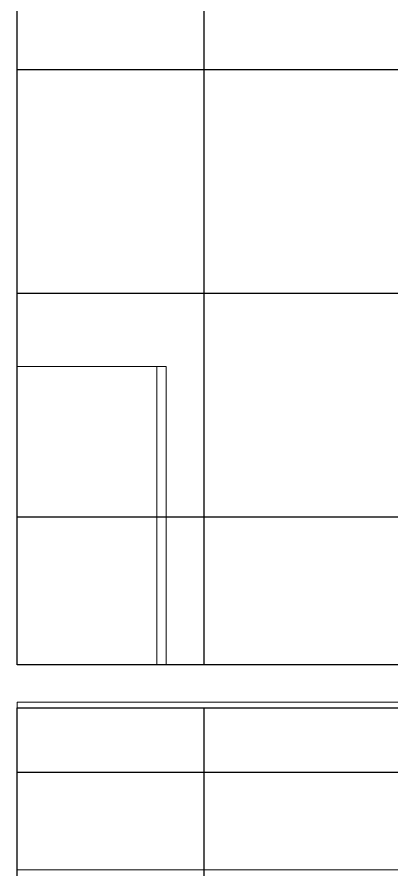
# Model space of a CAD drawing. Header units: inches. Extents: x -246178 to 57169, y -29325 to 19878.
# Drawn here: x 46298 to 47304, y 5053 to 7340 of the extents above; entities that cross this region are included whole.
import ezdxf

# ---------------------------------------------------------------- set-up
doc = ezdxf.new("R2010")
doc.units = ezdxf.units.IN
doc.header["$LTSCALE"] = 25
doc.header["$MEASUREMENT"] = 0
doc.linetypes.add('DASHDOT', pattern=[25.4, 12.7, -6.35, 0, -6.35])
doc.layers.add('00-Ground Floor$0$False Ceiling', color=251, linetype='Continuous')
for name, color, linetype, lineweight in [('00-Ground Floor$0$LOADING', 253, 'Continuous', 5), ('00-Ground Floor$0$Walls', 251, 'Continuous', 5), ('00-Ground Floor$0$Wooden Joinery', 251, 'Continuous', 5), ('E-LITE-CLNG-CNDT', 6, 'DASHDOT', 35)]:
    doc.layers.add(name, color=color, linetype=linetype, lineweight=lineweight)

# ---------------------------------------------------------------- blocks, each defined once
blk = doc.blocks.new('00-Ground Floor$0$GF21027-P')
at = {"layer": '00-Ground Floor$0$LOADING'}
for p, q in [((0.4, 0.4), (-0.4, 0.4)), ((-0.4, 0.4), (-0.4, 0)), ((0.4, 0), (0.4, 0.4)), ((-0.4, 0.025), (0.4, 0.025)), ((-0.4, 0), (0.4, 0))]:
    blk.add_line(p, q, dxfattribs=at)
blk = doc.blocks.new('00-Ground Floor$0$A$Ce9e1c4c3')
at = {"layer": '00-Ground Floor$0$False Ceiling', "color": 254}
for p, q in [((-53702.1, 5602.6, 0), (-53702.1, 8572.6, 0)), ((-51182.1, 5602.6, 0), (-53702.1, 5602.6, 0)), ((-53702.1, 5487.6, 0), (-51182.1, 5487.6, 0)), ((-53702.1, 2517.6, 0), (-53702.1, 5487.6, 0))]:
    blk.add_line(p, q, dxfattribs=at)
at = {"layer": '00-Ground Floor$0$False Ceiling', "color": 254, "linetype": 'Continuous'}
for p, q in [((-53200, 5602.6), (-53200, 8572.6)), ((-53702.1, 7200), (-51182.1, 7200)), ((-53702.1, 6600), (-51182.1, 6600)), ((-53702.1, 6000), (-51182.1, 6000)), ((-53200, 2517.6), (-53200, 5487.6)), ((-53702.1, 5315), (-51182.1, 5315))]:
    blk.add_line(p, q, dxfattribs=at)
blk = doc.blocks.new('00-Ground Floor')
at = {"layer": '00-Ground Floor$0$Walls'}
for p, q in [((46297.9, 5602.6, 0), (46297.9, 7492.6, 0)), ((46297.9, 5602.6, 0), (48817.9, 5602.6, 0)), ((46297.9, 5602.6, 0), (48817.9, 5602.6, 0)), ((46297.9, 5002.6, 0), (46297.9, 5502.6, 0)), ((46297.9, 5502.6, 0), (48817.9, 5502.6, 0)), ((46297.9, 5502.6, 0), (48817.9, 5502.6, 0))]:
    blk.add_line(p, q, dxfattribs=at)
at = {"layer": '00-Ground Floor$0$Wooden Joinery'}
blk.add_line((46297.9, 5052.6, 0), (48817.9, 5052.6, 0), dxfattribs=at)
at = {"layer": '00-Ground Floor$0$False Ceiling', "color": 254}
blk.add_blockref('00-Ground Floor$0$A$Ce9e1c4c3', (100000, 0), dxfattribs=at)
at = {"layer": '00-Ground Floor$0$LOADING', "color": 1, "xscale": -1000, "yscale": 1000, "zscale": 1000, "rotation": 89.99999997908817}
blk.add_blockref('00-Ground Floor$0$GF21027-P', (46697.9, 6002.6, 0), dxfattribs=at)

msp = doc.modelspace()

# ---------------------------------------------------------------- block references
at = {"layer": 'E-LITE-CLNG-CNDT'}
msp.add_blockref('00-Ground Floor', (0, 0), dxfattribs=at)

doc.saveas('drawing.dxf')
